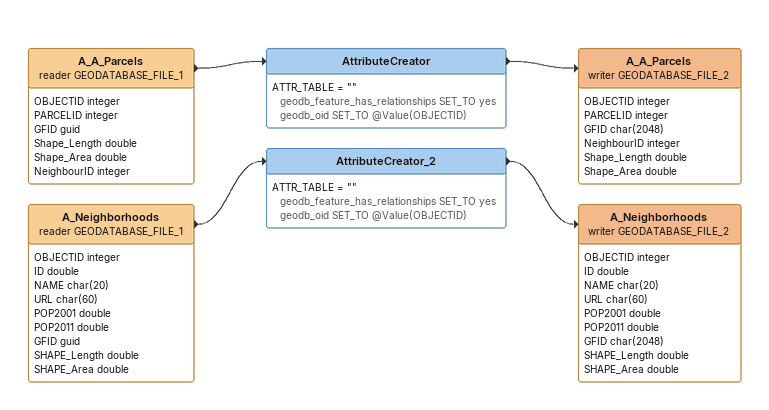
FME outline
A_A_Parcels (reader GEODATABASE_FILE_1)
    attributes: OBJECTID integer, PARCELID integer, GFID guid, Shape_Length double, Shape_Area double, NeighbourID integer
    -> AttributeCreator
AttributeCreator
    ATTR_TABLE = "" geodb_feature_has_relationships SET_TO yes  geodb_oid SET_TO @Value(OBJECTID)
    -> A_A_Parcels (writer GEODATABASE_FILE_2)
A_A_Parcels (writer GEODATABASE_FILE_2)
    attributes: OBJECTID integer, PARCELID integer, GFID char(2048), NeighbourID integer, Shape_Length double, Shape_Area double
A_Neighborhoods (reader GEODATABASE_FILE_1)
    attributes: OBJECTID integer, ID double, NAME char(20), URL char(60), POP2001 double, POP2011 double, GFID guid, SHAPE_Length double, SHAPE_Area double
    -> AttributeCreator_2
AttributeCreator_2
    ATTR_TABLE = "" geodb_feature_has_relationships SET_TO yes  geodb_oid SET_TO @Value(OBJECTID)
    -> A_Neighborhoods (writer GEODATABASE_FILE_2)
A_Neighborhoods (writer GEODATABASE_FILE_2)
    attributes: OBJECTID integer, ID double, NAME char(20), URL char(60), POP2001 double, POP2011 double, GFID char(2048), SHAPE_Length double, SHAPE_Area double
